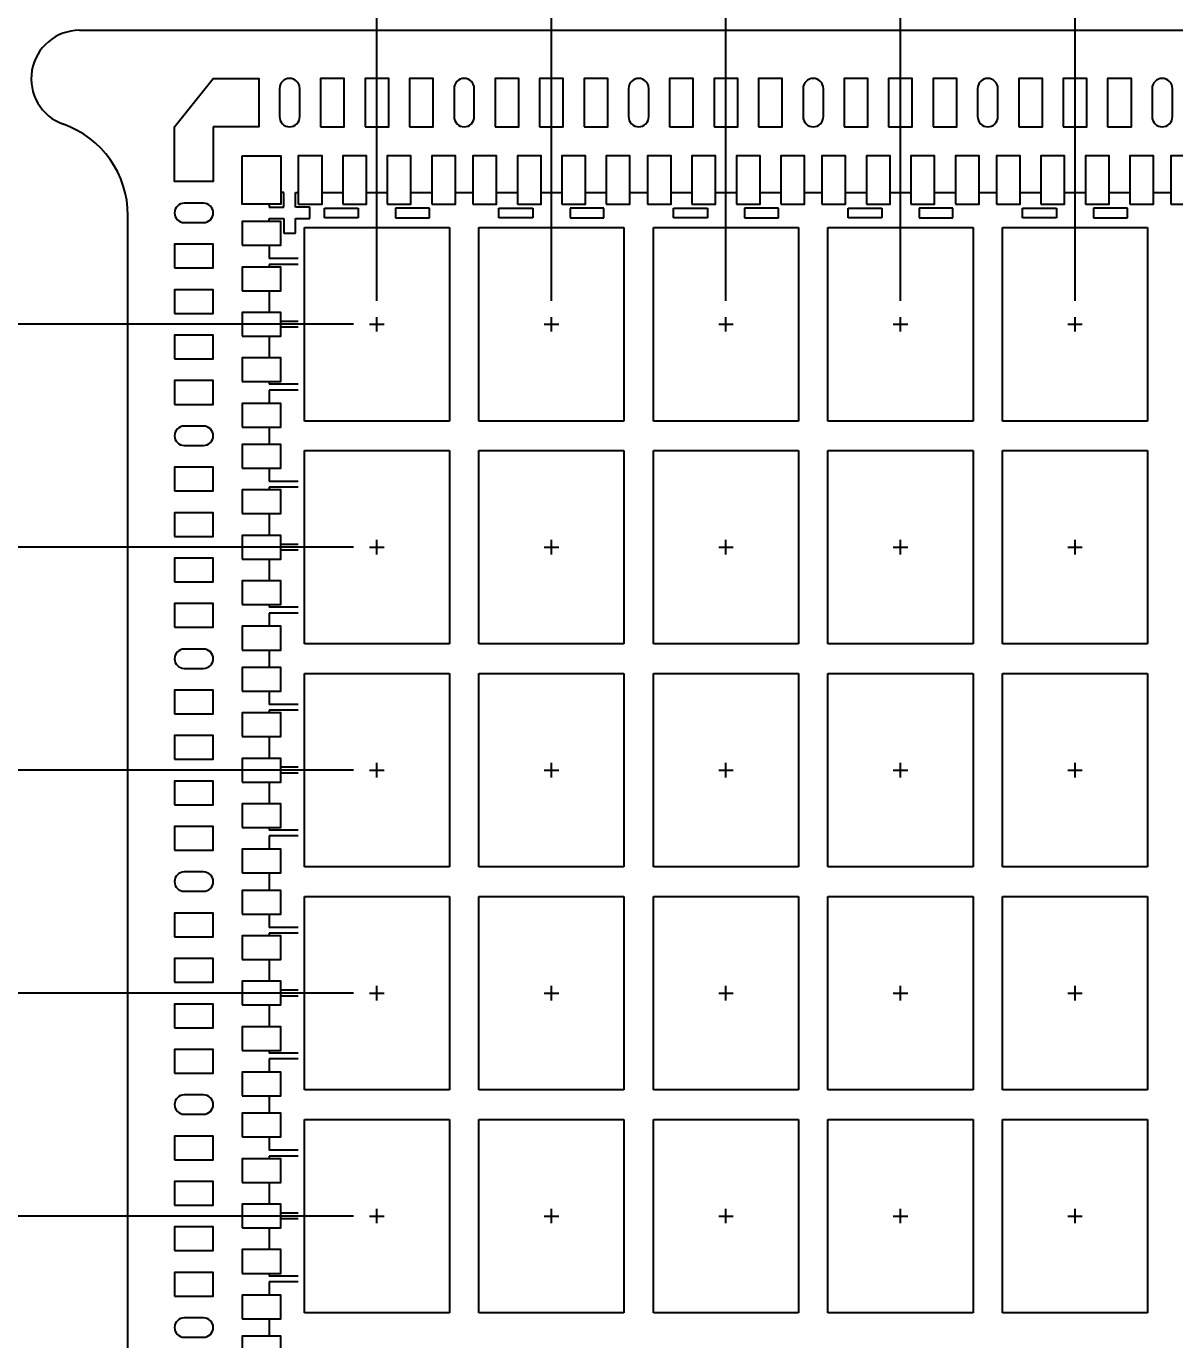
# Model space of a CAD drawing. Extents: x -23.18 to -15.05, y -3.26 to 2.31.
# Drawn here: x -22.081 to -21.368, y 0.4 to 1.215 of the extents above; entities that cross this region are included whole.
import ezdxf

# ---------------------------------------------------------------- set-up
doc = ezdxf.new("R2010")
doc.units = 0
doc.header["$LTSCALE"] = 0.5
doc.header["$PDMODE"] = 98
for name, pattern in [('CENTER', [50.8, 31.75, -6.35, 6.35, -6.35]), ('HIDDEN', [0.375, 0.25, -0.125]), ('PHANTOM2', [31.75, 15.875, -3.175, 3.175, -3.175, 3.175, -3.175])]:
    doc.linetypes.add(name, pattern=pattern)
for name, color, linetype in [('1D', 4, 'Continuous'), ('BTM', 7, 'HIDDEN'), ('CEN', 2, 'CENTER'), ('DIM', 3, 'Continuous'), ('PKG', 1, 'PHANTOM2')]:
    doc.layers.add(name, color=color, linetype=linetype)
doc.styles.add('SIMPLEX', font='simplex.shx')
doc.dimstyles.new('Standard2', dxfattribs={"dimtxt": 0.05, "dimasz": 0.08, "dimexe": 0.015, "dimexo": 0.01, "dimgap": 0.01, "dimtad": 0, "dimdec": 3, "dimlfac": 16.666667, "dimrnd": 0.0005, "dimzin": 1, "dimdsep": 46, "dimtxsty": 'SIMPLEX', "dimcen": 0.015, "dimclrd": 256, "dimclre": 256, "dimclrt": 256, "dimadec": 0, "dimazin": 0, "dimtp": 0.03, "dimtm": 0.05, "dimtfac": 0.8, "dimtdec": 3, "dimtmove": 0, "dimatfit": 3, "dimfxl": 0.05, "dimtolj": 1, "dimtzin": 4, "dimlwd": -1, "dimlwe": -1, "dimarcsym": 0})

# ---------------------------------------------------------------- blocks, each defined once
blk = doc.blocks.new('*D29')
at = {"layer": 'Defpoints', "color": 0, "ltscale": 0.1, "transparency": 16777216}
for p in [(404.68821, 85.12574), (404.68821, 84.6671), (406.58721, 82.81876)]:
    blk.add_point(p, dxfattribs=at)
at = {"layer": 'DIM', "ltscale": 0.1, "transparency": 16777216}
blk.add_line((404.68821, 84.6771), (404.68821, 85.12574), dxfattribs=at)
at = {"layer": 'DIM', "ltscale": 0.1, "transparency": 16777216, "insert": (404.68821, 85.25478), "char_height": 0.05, "attachment_point": 5, "rotation": 90, "style": 'SIMPLEX'}
blk.add_mtext('\\A1;31.650', dxfattribs=at)
blk = doc.blocks.new('*D43')
at = {"layer": 'Defpoints', "color": 0, "ltscale": 0.1, "transparency": 16777216}
for p in [(404.25633, 84.87076), (404.82925, 84.87076), (406.58721, 82.81876)]:
    blk.add_point(p, dxfattribs=at)
at = {"layer": 'DIM', "ltscale": 0.1, "transparency": 16777216}
blk.add_line((404.81925, 84.87076), (404.25633, 84.87076), dxfattribs=at)
at = {"layer": 'DIM', "ltscale": 0.1, "transparency": 16777216, "insert": (404.12253, 84.87076), "char_height": 0.05, "attachment_point": 5, "style": 'SIMPLEX'}
blk.add_mtext('\\A1;34.200', dxfattribs=at)
blk = doc.blocks.new('*D44')
at = {"layer": 'Defpoints', "color": 0, "ltscale": 0.1, "transparency": 16777216}
for p in [(404.25633, 84.75676), (404.69398, 84.75676), (406.58721, 82.81876)]:
    blk.add_point(p, dxfattribs=at)
at = {"layer": 'DIM', "ltscale": 0.1, "transparency": 16777216}
blk.add_line((404.68398, 84.75676), (404.25633, 84.75676), dxfattribs=at)
at = {"layer": 'DIM', "ltscale": 0.1, "transparency": 16777216, "insert": (403.98443, 84.75676), "char_height": 0.05, "attachment_point": 5, "style": 'SIMPLEX'}
blk.add_mtext('\\A1;32.300%%P0.300', dxfattribs=at)
blk = doc.blocks.new('*D48')
at = {"layer": 'Defpoints', "color": 0, "ltscale": 0.1, "transparency": 16777216}
for p in [(404.71821, 85.035), (404.65821, 84.38774), (404.71821, 84.38774)]:
    blk.add_point(p, dxfattribs=at)
at = {"layer": 'DIM', "ltscale": 0.1, "transparency": 16777216}
for p, q in [((404.65821, 84.39774), (404.65821, 85.05)), ((404.71821, 84.39774), (404.71821, 85.05)), ((404.57821, 85.035), (404.41645, 85.035)), ((404.71821, 85.035), (404.65821, 85.035)), ((404.79821, 85.035), (404.87821, 85.035))]:
    blk.add_line(p, q, dxfattribs=at)
for points in [[(404.57821, 85.04834), (404.57821, 85.02167), (404.65821, 85.035)], [(404.79821, 85.04834), (404.79821, 85.02167), (404.71821, 85.035)]]:
    blk.add_solid(points, dxfattribs=at)
at = {"layer": 'DIM', "ltscale": 0.1, "transparency": 16777216, "insert": (404.31121, 85.035), "char_height": 0.05, "attachment_point": 5, "style": 'SIMPLEX'}
blk.add_mtext('\\A1;1.000', dxfattribs=at)
blk = doc.blocks.new('*D74')
at = {"layer": 'Defpoints', "color": 0, "ltscale": 0.1, "transparency": 16777216}
for p in [(404.85621, 85.12574), (404.85621, 84.89772), (406.58721, 82.81876)]:
    blk.add_point(p, dxfattribs=at)
at = {"layer": 'DIM', "ltscale": 0.1, "transparency": 16777216}
blk.add_line((404.85621, 84.90772), (404.85621, 85.12574), dxfattribs=at)
at = {"layer": 'DIM', "ltscale": 0.1, "transparency": 16777216, "insert": (404.85621, 85.25955), "char_height": 0.05, "attachment_point": 5, "rotation": 90, "style": 'SIMPLEX'}
blk.add_mtext('\\A1;28.850', dxfattribs=at)
blk = doc.blocks.new('*D78')
at = {"layer": 'Defpoints', "color": 0, "ltscale": 0.1, "transparency": 16777216}
for p in [(404.25633, 84.40774), (404.67021, 84.38774), (406.58721, 82.81876)]:
    blk.add_point(p, dxfattribs=at)
at = {"layer": 'DIM', "ltscale": 0.1, "transparency": 16777216}
for p, q in [((404.41633, 84.40774), (404.25633, 84.40774)), ((404.51021, 84.38774), (404.41633, 84.40774)), ((404.66021, 84.38774), (404.51021, 84.38774))]:
    blk.add_line(p, q, dxfattribs=at)
at = {"layer": 'DIM', "ltscale": 0.1, "transparency": 16777216, "insert": (404.12729, 84.40774), "char_height": 0.05, "attachment_point": 5, "style": 'SIMPLEX'}
blk.add_mtext('\\A1;26.150', dxfattribs=at)
blk = doc.blocks.new('*D79')
at = {"layer": 'Defpoints', "color": 0, "ltscale": 0.1, "transparency": 16777216}
for p in [(404.25633, 83.98777), (404.67021, 83.96777), (406.58721, 82.81876)]:
    blk.add_point(p, dxfattribs=at)
at = {"layer": 'DIM', "ltscale": 0.1, "transparency": 16777216}
for p, q in [((404.41633, 83.98777), (404.25633, 83.98777)), ((404.51021, 83.96777), (404.41633, 83.98777)), ((404.66021, 83.96777), (404.51021, 83.96777))]:
    blk.add_line(p, q, dxfattribs=at)
at = {"layer": 'DIM', "ltscale": 0.1, "transparency": 16777216, "insert": (404.13205, 83.98777), "char_height": 0.05, "attachment_point": 5, "style": 'SIMPLEX'}
blk.add_mtext('\\A1;19.150', dxfattribs=at)
blk = doc.blocks.new('*U0')
at = {"layer": 'CEN', "ltscale": 0.005}
for p, q in [((-0.0045, 0), (0.0045, 0)), ((0, -0.0045), (0, 0.0045))]:
    blk.add_line(p, q, dxfattribs=at)
at = {"layer": 'PKG', "ltscale": 0.02}
blk.add_lwpolyline([(-0.045, -0.06), (-0.045, 0.06), (0.045, 0.06), (0.045, -0.06)], close=True, dxfattribs=at)
blk = doc.blocks.new('*U1')
at = {"layer": 'BTM', "color": 0, "linetype": 'ByBlock', "lineweight": -2, "transparency": 16777216}
for p in [(0, 3.3192), (0.1083, 3.3192), (0.2166, 3.3192), (0.3249, 3.3192), (0.4332, 3.3192), (0, 3.1809), (0.1083, 3.1809), (0.2166, 3.1809), (0.3249, 3.1809), (0.4332, 3.1809), (0, 3.0426), (0.1083, 3.0426), (0.2166, 3.0426), (0.3249, 3.0426), (0.4332, 3.0426), (0, 2.9043), (0.1083, 2.9043), (0.2166, 2.9043), (0.3249, 2.9043), (0.4332, 2.9043), (0, 2.766), (0.1083, 2.766), (0.2166, 2.766), (0.3249, 2.766), (0.4332, 2.766)]:
    blk.add_blockref('*U0', p, dxfattribs=at)
blk = doc.blocks.new('*D90')
at = {"layer": 'Defpoints', "color": 0, "ltscale": 0.1, "transparency": 16777216}
for p in [(404.25633, 83.92516), (404.95821, 83.92516), (406.58721, 82.81876)]:
    blk.add_point(p, dxfattribs=at)
at = {"layer": 'DIM', "ltscale": 0.1, "transparency": 16777216}
blk.add_line((404.94821, 83.92516), (404.25633, 83.92516), dxfattribs=at)
at = {"layer": 'DIM', "ltscale": 0.1, "transparency": 16777216, "insert": (404.12729, 83.92516), "char_height": 0.05, "attachment_point": 5, "style": 'SIMPLEX'}
blk.add_mtext('\\A1;18.440', dxfattribs=at)
blk = doc.blocks.new('*D91')
at = {"layer": 'Defpoints', "color": 0, "ltscale": 0.1, "transparency": 16777216}
for p in [(404.25633, 84.06346), (404.95821, 84.06346), (406.58721, 82.81876)]:
    blk.add_point(p, dxfattribs=at)
at = {"layer": 'DIM', "ltscale": 0.1, "transparency": 16777216}
blk.add_line((404.94821, 84.06346), (404.25633, 84.06346), dxfattribs=at)
at = {"layer": 'DIM', "ltscale": 0.1, "transparency": 16777216, "insert": (404.12253, 84.06346), "char_height": 0.05, "attachment_point": 5, "style": 'SIMPLEX'}
blk.add_mtext('\\A1;20.745', dxfattribs=at)
blk = doc.blocks.new('*D92')
at = {"layer": 'Defpoints', "color": 0, "ltscale": 0.1, "transparency": 16777216}
for p in [(404.25633, 84.20176), (404.95821, 84.20176), (406.58721, 82.81876)]:
    blk.add_point(p, dxfattribs=at)
at = {"layer": 'DIM', "ltscale": 0.1, "transparency": 16777216}
blk.add_line((404.94821, 84.20176), (404.25633, 84.20176), dxfattribs=at)
at = {"layer": 'DIM', "ltscale": 0.1, "transparency": 16777216, "insert": (404.12253, 84.20176), "char_height": 0.05, "attachment_point": 5, "style": 'SIMPLEX'}
blk.add_mtext('\\A1;23.050', dxfattribs=at)
blk = doc.blocks.new('*D93')
at = {"layer": 'Defpoints', "color": 0, "ltscale": 0.1, "transparency": 16777216}
for p in [(404.25633, 84.34006), (404.95821, 84.34006), (406.58721, 82.81876)]:
    blk.add_point(p, dxfattribs=at)
at = {"layer": 'DIM', "ltscale": 0.1, "transparency": 16777216}
blk.add_line((404.94821, 84.34006), (404.25633, 84.34006), dxfattribs=at)
at = {"layer": 'DIM', "ltscale": 0.1, "transparency": 16777216, "insert": (404.12253, 84.34006), "char_height": 0.05, "attachment_point": 5, "style": 'SIMPLEX'}
blk.add_mtext('\\A1;25.355', dxfattribs=at)
blk = doc.blocks.new('*D94')
at = {"layer": 'Defpoints', "color": 0, "ltscale": 0.1, "transparency": 16777216}
for p in [(404.25633, 84.47836), (404.95821, 84.47836), (406.58721, 82.81876)]:
    blk.add_point(p, dxfattribs=at)
at = {"layer": 'DIM', "ltscale": 0.1, "transparency": 16777216}
blk.add_line((404.94821, 84.47836), (404.25633, 84.47836), dxfattribs=at)
at = {"layer": 'DIM', "ltscale": 0.1, "transparency": 16777216, "insert": (404.12253, 84.47836), "char_height": 0.05, "attachment_point": 5, "style": 'SIMPLEX'}
blk.add_mtext('\\A1;27.660', dxfattribs=at)
blk = doc.blocks.new('*D105')
at = {"layer": 'Defpoints', "color": 0, "ltscale": 0.1, "transparency": 16777216}
for p in [(405.39591, 85.12574), (405.39591, 84.48286), (406.58721, 82.81876)]:
    blk.add_point(p, dxfattribs=at)
at = {"layer": 'DIM', "ltscale": 0.1, "transparency": 16777216}
blk.add_line((405.39591, 84.49286), (405.39591, 85.12574), dxfattribs=at)
at = {"layer": 'DIM', "ltscale": 0.1, "transparency": 16777216, "insert": (405.39591, 85.25478), "char_height": 0.05, "attachment_point": 5, "rotation": 90, "style": 'SIMPLEX'}
blk.add_mtext('\\A1;19.855', dxfattribs=at)
blk = doc.blocks.new('*D106')
at = {"layer": 'Defpoints', "color": 0, "ltscale": 0.1, "transparency": 16777216}
for p in [(405.28761, 85.12574), (405.28761, 84.48286), (406.58721, 82.81876)]:
    blk.add_point(p, dxfattribs=at)
at = {"layer": 'DIM', "ltscale": 0.1, "transparency": 16777216}
blk.add_line((405.28761, 84.49286), (405.28761, 85.12574), dxfattribs=at)
at = {"layer": 'DIM', "ltscale": 0.1, "transparency": 16777216, "insert": (405.28761, 85.25478), "char_height": 0.05, "attachment_point": 5, "rotation": 90, "style": 'SIMPLEX'}
blk.add_mtext('\\A1;21.660', dxfattribs=at)
blk = doc.blocks.new('*D107')
at = {"layer": 'Defpoints', "color": 0, "ltscale": 0.1, "transparency": 16777216}
for p in [(405.17931, 85.12574), (405.17931, 84.48286), (406.58721, 82.81876)]:
    blk.add_point(p, dxfattribs=at)
at = {"layer": 'DIM', "ltscale": 0.1, "transparency": 16777216}
blk.add_line((405.17931, 84.49286), (405.17931, 85.12574), dxfattribs=at)
at = {"layer": 'DIM', "ltscale": 0.1, "transparency": 16777216, "insert": (405.17931, 85.25955), "char_height": 0.05, "attachment_point": 5, "rotation": 90, "style": 'SIMPLEX'}
blk.add_mtext('\\A1;23.465', dxfattribs=at)
blk = doc.blocks.new('*D108')
at = {"layer": 'Defpoints', "color": 0, "ltscale": 0.1, "transparency": 16777216}
for p in [(405.07101, 85.12574), (405.07101, 84.48286), (406.58721, 82.81876)]:
    blk.add_point(p, dxfattribs=at)
at = {"layer": 'DIM', "ltscale": 0.1, "transparency": 16777216}
blk.add_line((405.07101, 84.49286), (405.07101, 85.12574), dxfattribs=at)
at = {"layer": 'DIM', "ltscale": 0.1, "transparency": 16777216, "insert": (405.07101, 85.25955), "char_height": 0.05, "attachment_point": 5, "rotation": 90, "style": 'SIMPLEX'}
blk.add_mtext('\\A1;25.270', dxfattribs=at)
blk = doc.blocks.new('*D109')
at = {"layer": 'Defpoints', "color": 0, "ltscale": 0.1, "transparency": 16777216}
for p in [(404.96271, 85.12574), (404.96271, 84.48286), (406.58721, 82.81876)]:
    blk.add_point(p, dxfattribs=at)
at = {"layer": 'DIM', "ltscale": 0.1, "transparency": 16777216}
blk.add_line((404.96271, 84.49286), (404.96271, 85.12574), dxfattribs=at)
at = {"layer": 'DIM', "ltscale": 0.1, "transparency": 16777216, "insert": (404.96271, 85.25955), "char_height": 0.05, "attachment_point": 5, "rotation": 90, "style": 'SIMPLEX'}
blk.add_mtext('\\A1;27.075', dxfattribs=at)

msp = doc.modelspace()

# ---------------------------------------------------------------- linework, layer by layer
at = {"ltscale": 0.1}
msp.add_lwpolyline([(-21.964542, 1.152456), (-21.964542, 1.118556), (-21.988542, 1.118556), (-21.988542, 1.152456), (-21.964542, 1.182456), (-21.936342, 1.182456), (-21.936342, 1.152456), (-21.964542, 1.152456)], dxfattribs=at)
for points in [[(-21.917142, 1.152456), (-21.917142, 1.152456, 0.4142136), (-21.910842, 1.158756), (-21.910842, 1.176156, 0.4142136), (-21.917142, 1.182456), (-21.917142, 1.182456, 0.4142136), (-21.923442, 1.176156), (-21.923442, 1.158756, 0.4142136)], [(-21.808842, 1.152456), (-21.808842, 1.152456, 0.4142136), (-21.802542, 1.158756), (-21.802542, 1.176156, 0.4142136), (-21.808842, 1.182456), (-21.808842, 1.182456, 0.4142136), (-21.815142, 1.176156), (-21.815142, 1.158756, 0.4142136)], [(-21.700542, 1.152456), (-21.700542, 1.152456, 0.4142136), (-21.694242, 1.158756), (-21.694242, 1.176156, 0.4142136), (-21.700542, 1.182456), (-21.700542, 1.182456, 0.4142136), (-21.706842, 1.176156), (-21.706842, 1.158756, 0.4142136)], [(-21.592242, 1.152456), (-21.592242, 1.152456, 0.4142136), (-21.585942, 1.158756), (-21.585942, 1.176156, 0.4142136), (-21.592242, 1.182456), (-21.592242, 1.182456, 0.4142136), (-21.598542, 1.176156), (-21.598542, 1.158756, 0.4142136)], [(-21.483942, 1.152456), (-21.483942, 1.152456, 0.4142136), (-21.477642, 1.158756), (-21.477642, 1.176156, 0.4142136), (-21.483942, 1.182456), (-21.483942, 1.182456, 0.4142136), (-21.490242, 1.176156), (-21.490242, 1.158756, 0.4142136)], [(-21.375642, 1.152456), (-21.375642, 1.152456, 0.4142136), (-21.369342, 1.158756), (-21.369342, 1.176156, 0.4142136), (-21.375642, 1.182456), (-21.375642, 1.182456, 0.4142136), (-21.381942, 1.176156), (-21.381942, 1.158756, 0.4142136)], [(-21.982542, 1.093056), (-21.970542, 1.093056, 0.4142136), (-21.964542, 1.099056), (-21.964542, 1.099056, 0.4142136), (-21.970542, 1.105056), (-21.982542, 1.105056, 0.4142136), (-21.988542, 1.099056), (-21.988542, 1.099056, 0.4142136)], [(-21.982542, 0.954756), (-21.970542, 0.954756, 0.4142136), (-21.964542, 0.960756), (-21.964542, 0.960756, 0.4142136), (-21.970542, 0.966756), (-21.982542, 0.966756, 0.4142136), (-21.988542, 0.960756), (-21.988542, 0.960756, 0.4142136)], [(-21.982542, 0.816456), (-21.970542, 0.816456, 0.4142136), (-21.964542, 0.822456), (-21.964542, 0.822456, 0.4142136), (-21.970542, 0.828456), (-21.982542, 0.828456, 0.4142136), (-21.988542, 0.822456), (-21.988542, 0.822456, 0.4142136)], [(-21.982542, 0.678156), (-21.970542, 0.678156, 0.4142136), (-21.964542, 0.684156), (-21.964542, 0.684156, 0.4142136), (-21.970542, 0.690156), (-21.982542, 0.690156, 0.4142136), (-21.988542, 0.684156), (-21.988542, 0.684156, 0.4142136)], [(-21.982542, 0.539856), (-21.970542, 0.539856, 0.4142136), (-21.964542, 0.545856), (-21.964542, 0.545856, 0.4142136), (-21.970542, 0.551856), (-21.982542, 0.551856, 0.4142136), (-21.988542, 0.545856), (-21.988542, 0.545856, 0.4142136)], [(-21.982542, 0.401556), (-21.970542, 0.401556, 0.4142136), (-21.964542, 0.407556), (-21.964542, 0.407556, 0.4142136), (-21.970542, 0.413556), (-21.982542, 0.413556, 0.4142136), (-21.988542, 0.407556), (-21.988542, 0.407556, 0.4142136)]]:
    msp.add_lwpolyline(points, format="xyb", close=True, dxfattribs=at)
for points in [[(-21.897942, 1.152456), (-21.883242, 1.152456), (-21.883242, 1.182456), (-21.897942, 1.182456)], [(-21.870342, 1.152456), (-21.855642, 1.152456), (-21.855642, 1.182456), (-21.870342, 1.182456)], [(-21.842742, 1.152456), (-21.828042, 1.152456), (-21.828042, 1.182456), (-21.842742, 1.182456)], [(-21.789642, 1.152456), (-21.774942, 1.152456), (-21.774942, 1.182456), (-21.789642, 1.182456)], [(-21.762042, 1.152456), (-21.747342, 1.152456), (-21.747342, 1.182456), (-21.762042, 1.182456)], [(-21.734442, 1.152456), (-21.719742, 1.152456), (-21.719742, 1.182456), (-21.734442, 1.182456)], [(-21.681342, 1.152456), (-21.666642, 1.152456), (-21.666642, 1.182456), (-21.681342, 1.182456)], [(-21.653742, 1.152456), (-21.639042, 1.152456), (-21.639042, 1.182456), (-21.653742, 1.182456)], [(-21.626142, 1.152456), (-21.611442, 1.152456), (-21.611442, 1.182456), (-21.626142, 1.182456)], [(-21.573042, 1.152456), (-21.558342, 1.152456), (-21.558342, 1.182456), (-21.573042, 1.182456)], [(-21.545442, 1.152456), (-21.530742, 1.152456), (-21.530742, 1.182456), (-21.545442, 1.182456)], [(-21.517842, 1.152456), (-21.503142, 1.152456), (-21.503142, 1.182456), (-21.517842, 1.182456)], [(-21.464742, 1.152456), (-21.450042, 1.152456), (-21.450042, 1.182456), (-21.464742, 1.182456)], [(-21.437142, 1.152456), (-21.422442, 1.152456), (-21.422442, 1.182456), (-21.437142, 1.182456)], [(-21.409542, 1.152456), (-21.394842, 1.152456), (-21.394842, 1.182456), (-21.409542, 1.182456)], [(-21.946542, 1.134456), (-21.922542, 1.134456), (-21.922542, 1.104456), (-21.946542, 1.104456)], [(-21.911742, 1.104456), (-21.897042, 1.104456), (-21.897042, 1.134456), (-21.911742, 1.134456)], [(-21.884142, 1.104456), (-21.869442, 1.104456), (-21.869442, 1.134456), (-21.884142, 1.134456)], [(-21.856542, 1.104456), (-21.841842, 1.104456), (-21.841842, 1.134456), (-21.856542, 1.134456)], [(-21.828942, 1.104456), (-21.814242, 1.104456), (-21.814242, 1.134456), (-21.828942, 1.134456)], [(-21.803442, 1.104456), (-21.788742, 1.104456), (-21.788742, 1.134456), (-21.803442, 1.134456)], [(-21.775842, 1.104456), (-21.761142, 1.104456), (-21.761142, 1.134456), (-21.775842, 1.134456)], [(-21.748242, 1.104456), (-21.733542, 1.104456), (-21.733542, 1.134456), (-21.748242, 1.134456)], [(-21.720642, 1.104456), (-21.705942, 1.104456), (-21.705942, 1.134456), (-21.720642, 1.134456)], [(-21.695142, 1.104456), (-21.680442, 1.104456), (-21.680442, 1.134456), (-21.695142, 1.134456)], [(-21.667542, 1.104456), (-21.652842, 1.104456), (-21.652842, 1.134456), (-21.667542, 1.134456)], [(-21.639942, 1.104456), (-21.625242, 1.104456), (-21.625242, 1.134456), (-21.639942, 1.134456)], [(-21.612342, 1.104456), (-21.597642, 1.104456), (-21.597642, 1.134456), (-21.612342, 1.134456)], [(-21.586842, 1.104456), (-21.572142, 1.104456), (-21.572142, 1.134456), (-21.586842, 1.134456)], [(-21.559242, 1.104456), (-21.544542, 1.104456), (-21.544542, 1.134456), (-21.559242, 1.134456)], [(-21.531642, 1.104456), (-21.516942, 1.104456), (-21.516942, 1.134456), (-21.531642, 1.134456)], [(-21.504042, 1.104456), (-21.489342, 1.104456), (-21.489342, 1.134456), (-21.504042, 1.134456)], [(-21.478542, 1.104456), (-21.463842, 1.104456), (-21.463842, 1.134456), (-21.478542, 1.134456)], [(-21.450942, 1.104456), (-21.436242, 1.104456), (-21.436242, 1.134456), (-21.450942, 1.134456)], [(-21.423342, 1.104456), (-21.408642, 1.104456), (-21.408642, 1.134456), (-21.423342, 1.134456)], [(-21.395742, 1.104456), (-21.381042, 1.104456), (-21.381042, 1.134456), (-21.395742, 1.134456)], [(-21.370242, 1.104456), (-21.355542, 1.104456), (-21.355542, 1.134456), (-21.370242, 1.134456)], [(-21.946542, 1.078956), (-21.922542, 1.078956), (-21.922542, 1.093656), (-21.946542, 1.093656)], [(-21.988542, 1.064856), (-21.964542, 1.064856), (-21.964542, 1.079556), (-21.988542, 1.079556)], [(-21.946542, 1.050756), (-21.922542, 1.050756), (-21.922542, 1.065456), (-21.946542, 1.065456)], [(-21.988542, 1.036656), (-21.964542, 1.036656), (-21.964542, 1.051356), (-21.988542, 1.051356)], [(-21.946542, 1.022556), (-21.922542, 1.022556), (-21.922542, 1.037256), (-21.946542, 1.037256)], [(-21.988542, 1.008456), (-21.964542, 1.008456), (-21.964542, 1.023156), (-21.988542, 1.023156)], [(-21.946542, 0.994356), (-21.922542, 0.994356), (-21.922542, 1.009056), (-21.946542, 1.009056)], [(-21.988542, 0.980256), (-21.964542, 0.980256), (-21.964542, 0.994956), (-21.988542, 0.994956)], [(-21.946542, 0.966156), (-21.922542, 0.966156), (-21.922542, 0.980856), (-21.946542, 0.980856)], [(-21.946542, 0.940656), (-21.922542, 0.940656), (-21.922542, 0.955356), (-21.946542, 0.955356)], [(-21.988542, 0.926556), (-21.964542, 0.926556), (-21.964542, 0.941256), (-21.988542, 0.941256)], [(-21.946542, 0.912456), (-21.922542, 0.912456), (-21.922542, 0.927156), (-21.946542, 0.927156)], [(-21.988542, 0.898356), (-21.964542, 0.898356), (-21.964542, 0.913056), (-21.988542, 0.913056)], [(-21.946542, 0.884256), (-21.922542, 0.884256), (-21.922542, 0.898956), (-21.946542, 0.898956)], [(-21.988542, 0.870156), (-21.964542, 0.870156), (-21.964542, 0.884856), (-21.988542, 0.884856)], [(-21.946542, 0.856056), (-21.922542, 0.856056), (-21.922542, 0.870756), (-21.946542, 0.870756)], [(-21.988542, 0.841956), (-21.964542, 0.841956), (-21.964542, 0.856656), (-21.988542, 0.856656)], [(-21.946542, 0.827856), (-21.922542, 0.827856), (-21.922542, 0.842556), (-21.946542, 0.842556)], [(-21.946542, 0.802356), (-21.922542, 0.802356), (-21.922542, 0.817056), (-21.946542, 0.817056)], [(-21.988542, 0.788256), (-21.964542, 0.788256), (-21.964542, 0.802956), (-21.988542, 0.802956)], [(-21.946542, 0.774156), (-21.922542, 0.774156), (-21.922542, 0.788856), (-21.946542, 0.788856)], [(-21.988542, 0.760056), (-21.964542, 0.760056), (-21.964542, 0.774756), (-21.988542, 0.774756)], [(-21.946542, 0.745956), (-21.922542, 0.745956), (-21.922542, 0.760656), (-21.946542, 0.760656)], [(-21.988542, 0.731856), (-21.964542, 0.731856), (-21.964542, 0.746556), (-21.988542, 0.746556)], [(-21.946542, 0.717756), (-21.922542, 0.717756), (-21.922542, 0.732456), (-21.946542, 0.732456)], [(-21.988542, 0.703656), (-21.964542, 0.703656), (-21.964542, 0.718356), (-21.988542, 0.718356)], [(-21.946542, 0.689556), (-21.922542, 0.689556), (-21.922542, 0.704256), (-21.946542, 0.704256)], [(-21.946542, 0.664056), (-21.922542, 0.664056), (-21.922542, 0.678756), (-21.946542, 0.678756)], [(-21.988542, 0.649956), (-21.964542, 0.649956), (-21.964542, 0.664656), (-21.988542, 0.664656)], [(-21.946542, 0.635856), (-21.922542, 0.635856), (-21.922542, 0.650556), (-21.946542, 0.650556)], [(-21.988542, 0.621756), (-21.964542, 0.621756), (-21.964542, 0.636456), (-21.988542, 0.636456)], [(-21.946542, 0.607656), (-21.922542, 0.607656), (-21.922542, 0.622356), (-21.946542, 0.622356)], [(-21.988542, 0.593556), (-21.964542, 0.593556), (-21.964542, 0.608256), (-21.988542, 0.608256)], [(-21.946542, 0.579456), (-21.922542, 0.579456), (-21.922542, 0.594156), (-21.946542, 0.594156)], [(-21.988542, 0.565356), (-21.964542, 0.565356), (-21.964542, 0.580056), (-21.988542, 0.580056)], [(-21.946542, 0.551256), (-21.922542, 0.551256), (-21.922542, 0.565956), (-21.946542, 0.565956)], [(-21.946542, 0.525756), (-21.922542, 0.525756), (-21.922542, 0.540456), (-21.946542, 0.540456)], [(-21.988542, 0.511656), (-21.964542, 0.511656), (-21.964542, 0.526356), (-21.988542, 0.526356)], [(-21.946542, 0.497556), (-21.922542, 0.497556), (-21.922542, 0.512256), (-21.946542, 0.512256)], [(-21.988542, 0.483456), (-21.964542, 0.483456), (-21.964542, 0.498156), (-21.988542, 0.498156)], [(-21.946542, 0.469356), (-21.922542, 0.469356), (-21.922542, 0.484056), (-21.946542, 0.484056)], [(-21.988542, 0.455256), (-21.964542, 0.455256), (-21.964542, 0.469956), (-21.988542, 0.469956)], [(-21.946542, 0.441156), (-21.922542, 0.441156), (-21.922542, 0.455856), (-21.946542, 0.455856)], [(-21.988542, 0.427056), (-21.964542, 0.427056), (-21.964542, 0.441756), (-21.988542, 0.441756)], [(-21.946542, 0.412956), (-21.922542, 0.412956), (-21.922542, 0.427656), (-21.946542, 0.427656)], [(-21.946542, 0.387456), (-21.922542, 0.387456), (-21.922542, 0.402156), (-21.946542, 0.402156)]]:
    msp.add_lwpolyline(points, close=True, dxfattribs=at)
at = {"layer": '1D', "color": 4}
for p, q in [((-22.047492, 1.212306), (-18.429492, 1.212306)), ((-22.017492, 0.361159), (-22.017492, 1.097453))]:
    msp.add_line(p, q, dxfattribs=at)
for centre, radius, start, end in [((-22.047492, 1.182306), 0.03, 90, 250.528779), ((-22.077492, 1.097453), 0.06, 0, 70.528779)]:
    msp.add_arc(centre, radius, start, end, dxfattribs=at)
at = {"layer": 'BTM', "ltscale": 0.03}
for p, q in [((-21.897042, 1.111656), (-21.884142, 1.111656)), ((-21.869442, 1.111656), (-21.856542, 1.111656)), ((-21.841842, 1.111656), (-21.828942, 1.111656)), ((-21.814242, 1.111656), (-21.803442, 1.111656)), ((-21.788742, 1.111656), (-21.775842, 1.111656)), ((-21.761142, 1.111656), (-21.748242, 1.111656)), ((-21.733542, 1.111656), (-21.720642, 1.111656)), ((-21.705942, 1.111656), (-21.695142, 1.111656)), ((-21.680442, 1.111656), (-21.667542, 1.111656)), ((-21.652842, 1.111656), (-21.639942, 1.111656)), ((-21.625242, 1.111656), (-21.612342, 1.111656)), ((-21.597642, 1.111656), (-21.586842, 1.111656)), ((-21.572142, 1.111656), (-21.559242, 1.111656)), ((-21.544542, 1.111656), (-21.531642, 1.111656)), ((-21.516942, 1.111656), (-21.504042, 1.111656)), ((-21.489342, 1.111656), (-21.478542, 1.111656)), ((-21.463842, 1.111656), (-21.450942, 1.111656)), ((-21.436242, 1.111656), (-21.423342, 1.111656)), ((-21.408642, 1.111656), (-21.395742, 1.111656)), ((-21.381042, 1.111656), (-21.370242, 1.111656)), ((-21.929742, 1.078956), (-21.929742, 1.070706)), ((-21.911742, 1.070706), (-21.929742, 1.070706)), ((-21.911742, 1.067106), (-21.929742, 1.067106)), ((-21.929742, 1.067106), (-21.929742, 1.065456)), ((-21.929742, 1.050756), (-21.929742, 1.037256)), ((-21.911742, 1.031706), (-21.922542, 1.031706)), ((-21.911742, 1.028106), (-21.922542, 1.028106)), ((-21.929742, 1.022556), (-21.929742, 1.009056)), ((-21.929742, 0.994356), (-21.929742, 0.992706)), ((-21.911742, 0.992706), (-21.929742, 0.992706)), ((-21.911742, 0.989106), (-21.929742, 0.989106)), ((-21.929742, 0.989106), (-21.929742, 0.980856)), ((-21.929742, 0.966156), (-21.929742, 0.955356)), ((-21.929742, 0.940656), (-21.929742, 0.932406)), ((-21.911742, 0.932406), (-21.929742, 0.932406)), ((-21.911742, 0.928806), (-21.929742, 0.928806)), ((-21.929742, 0.928806), (-21.929742, 0.927156)), ((-21.929742, 0.912456), (-21.929742, 0.898956)), ((-21.911742, 0.893406), (-21.922542, 0.893406)), ((-21.911742, 0.889806), (-21.922542, 0.889806)), ((-21.929742, 0.884256), (-21.929742, 0.870756)), ((-21.929742, 0.856056), (-21.929742, 0.854406)), ((-21.911742, 0.854406), (-21.929742, 0.854406)), ((-21.911742, 0.850806), (-21.929742, 0.850806)), ((-21.929742, 0.850806), (-21.929742, 0.842556)), ((-21.929742, 0.827856), (-21.929742, 0.817056)), ((-21.929742, 0.802356), (-21.929742, 0.794106)), ((-21.911742, 0.794106), (-21.929742, 0.794106)), ((-21.911742, 0.790506), (-21.929742, 0.790506)), ((-21.929742, 0.790506), (-21.929742, 0.788856)), ((-21.929742, 0.774156), (-21.929742, 0.760656)), ((-21.911742, 0.755106), (-21.922542, 0.755106)), ((-21.911742, 0.751506), (-21.922542, 0.751506)), ((-21.929742, 0.745956), (-21.929742, 0.732456)), ((-21.929742, 0.717756), (-21.929742, 0.716106)), ((-21.911742, 0.716106), (-21.929742, 0.716106)), ((-21.911742, 0.712506), (-21.929742, 0.712506)), ((-21.929742, 0.712506), (-21.929742, 0.704256)), ((-21.929742, 0.689556), (-21.929742, 0.678756)), ((-21.929742, 0.664056), (-21.929742, 0.655806)), ((-21.911742, 0.655806), (-21.929742, 0.655806)), ((-21.911742, 0.652206), (-21.929742, 0.652206)), ((-21.929742, 0.652206), (-21.929742, 0.650556)), ((-21.929742, 0.635856), (-21.929742, 0.622356)), ((-21.911742, 0.616806), (-21.922542, 0.616806)), ((-21.911742, 0.613206), (-21.922542, 0.613206)), ((-21.929742, 0.607656), (-21.929742, 0.594156)), ((-21.929742, 0.579456), (-21.929742, 0.577806)), ((-21.911742, 0.577806), (-21.929742, 0.577806)), ((-21.911742, 0.574206), (-21.929742, 0.574206)), ((-21.929742, 0.574206), (-21.929742, 0.565956)), ((-21.929742, 0.551256), (-21.929742, 0.540456)), ((-21.929742, 0.525756), (-21.929742, 0.517506)), ((-21.911742, 0.517506), (-21.929742, 0.517506)), ((-21.911742, 0.513906), (-21.929742, 0.513906)), ((-21.929742, 0.513906), (-21.929742, 0.512256)), ((-21.929742, 0.497556), (-21.929742, 0.484056)), ((-21.911742, 0.478506), (-21.922542, 0.478506)), ((-21.911742, 0.474906), (-21.922542, 0.474906)), ((-21.929742, 0.469356), (-21.929742, 0.455856)), ((-21.929742, 0.441156), (-21.929742, 0.439506)), ((-21.911742, 0.439506), (-21.929742, 0.439506)), ((-21.911742, 0.435906), (-21.929742, 0.435906)), ((-21.929742, 0.435906), (-21.929742, 0.427656)), ((-21.929742, 0.412956), (-21.929742, 0.402156))]:
    msp.add_line(p, q, dxfattribs=at)
for points in [[(-21.929742, 1.093656), (-21.929742, 1.095456), (-21.920742, 1.095456), (-21.920742, 1.086456), (-21.913542, 1.086456), (-21.913542, 1.095456), (-21.904542, 1.095456), (-21.904542, 1.102656), (-21.913542, 1.102656), (-21.913542, 1.111656), (-21.911742, 1.111656)], [(-21.929742, 1.104456), (-21.929742, 1.102656), (-21.920742, 1.102656), (-21.920742, 1.111656), (-21.922542, 1.111656)]]:
    msp.add_lwpolyline(points, dxfattribs=at)
for points in [[(-21.895542, 1.102056), (-21.874542, 1.102056), (-21.874542, 1.096056), (-21.895542, 1.096056)], [(-21.830442, 1.102056), (-21.851442, 1.102056), (-21.851442, 1.096056), (-21.830442, 1.096056)], [(-21.787242, 1.102056), (-21.766242, 1.102056), (-21.766242, 1.096056), (-21.787242, 1.096056)], [(-21.722142, 1.102056), (-21.743142, 1.102056), (-21.743142, 1.096056), (-21.722142, 1.096056)], [(-21.678942, 1.102056), (-21.657942, 1.102056), (-21.657942, 1.096056), (-21.678942, 1.096056)], [(-21.613842, 1.102056), (-21.634842, 1.102056), (-21.634842, 1.096056), (-21.613842, 1.096056)], [(-21.570642, 1.102056), (-21.549642, 1.102056), (-21.549642, 1.096056), (-21.570642, 1.096056)], [(-21.505542, 1.102056), (-21.526542, 1.102056), (-21.526542, 1.096056), (-21.505542, 1.096056)], [(-21.462342, 1.102056), (-21.441342, 1.102056), (-21.441342, 1.096056), (-21.462342, 1.096056)], [(-21.397242, 1.102056), (-21.418242, 1.102056), (-21.418242, 1.096056), (-21.397242, 1.096056)]]:
    msp.add_lwpolyline(points, close=True, dxfattribs=at)

# ---------------------------------------------------------------- block references
at = {"layer": 'BTM'}
msp.add_blockref('*U1', (-21.862992, -2.289294), dxfattribs=at)

# ---------------------------------------------------------------- dimensions: what is measured, and where the dimension line sits
at = {"layer": 'DIM', "color": 1, "ltscale": 0.1}
for feature_location, offset, dtype, picture, middle in [((-22.137492, 1.218645), (0, 0.458641), 1, '*D29', (-22.137492, 1.806334)), ((-21.996453, 1.422306), (-0.572915, 0), 0, '*D43', (-22.703177, 1.422306))]:
    dim = msp.add_ordinate_dim(feature_location=feature_location, offset=offset, dtype=dtype, origin=(-20.238492, -0.629694), dimstyle='Standard2', override={"dimarcsym": 1}, dxfattribs=at)
    dim.commit()
    dim.dimension.update_dxf_attribs({"geometry": picture, "text_midpoint": middle, "insert": (-426.825702, -83.448451)})
at = {"layer": 'DIM', "ltscale": 0.1}
for feature_location, offset, dtype, picture, middle in [((-21.969492, 1.449267), (0, 0.228019), 1, '*D74', (-21.969492, 1.811096)), ((-21.862992, 1.034406), (0, 0.64288), 1, '*D109', (-21.862992, 1.811096)), ((-21.754692, 1.034406), (0, 0.64288), 1, '*D108', (-21.754692, 1.811096)), ((-21.646392, 1.034406), (0, 0.64288), 1, '*D107', (-21.646392, 1.811096)), ((-21.538092, 1.034406), (0, 0.64288), 1, '*D106', (-21.538092, 1.806334)), ((-21.429792, 1.034406), (0, 0.64288), 1, '*D105', (-21.429792, 1.806334)), ((-21.867492, 1.029906), (-0.701876, 0), 0, '*D94', (-22.703177, 1.029906)), ((-22.155492, 0.939293), (-0.413876, 0.02), 0, '*D78', (-22.698415, 0.959293)), ((-21.867492, 0.891606), (-0.701876, 0), 0, '*D93', (-22.703177, 0.891606)), ((-21.867492, 0.753306), (-0.701876, 0), 0, '*D92', (-22.703177, 0.753306)), ((-21.867492, 0.615006), (-0.701876, 0), 0, '*D91', (-22.703177, 0.615006)), ((-22.155492, 0.519319), (-0.413876, 0.02), 0, '*D79', (-22.693653, 0.539319)), ((-21.867492, 0.476706), (-0.701876, 0), 0, '*D90', (-22.698415, 0.476706))]:
    dim = msp.add_ordinate_dim(feature_location=feature_location, offset=offset, dtype=dtype, origin=(-20.238492, -0.629694), dimstyle='Standard2', dxfattribs=at)
    dim.commit()
    dim.dimension.update_dxf_attribs({"geometry": picture, "text_midpoint": middle, "insert": (-426.825702, -83.448451)})
dim = msp.add_linear_dim(base=(-22.107492, 1.586552), p1=(-22.167492, 0.939293), p2=(-22.107492, 0.939293), dimstyle='Standard2', dxfattribs=at)
dim.commit()
dim.dimension.update_dxf_attribs({"geometry": '*D48', "text_midpoint": (-22.514492, 1.586552), "dimtype": 128, "insert": (-426.825702, -83.448451)})
at = {"layer": 'DIM', "color": 1, "ltscale": 0.1}
dim = msp.add_ordinate_dim(feature_location=(-22.13172, 1.308306), offset=(-0.437648, 0), dtype=0, origin=(-20.238492, -0.629694), text='<>%%P0.300', dimstyle='Standard2', override={"dimarcsym": 1}, dxfattribs=at)
dim.commit()
dim.dimension.update_dxf_attribs({"geometry": '*D44', "text_midpoint": (-22.841272, 1.308306), "insert": (-426.825702, -83.448451)})

doc.saveas('drawing.dxf')
